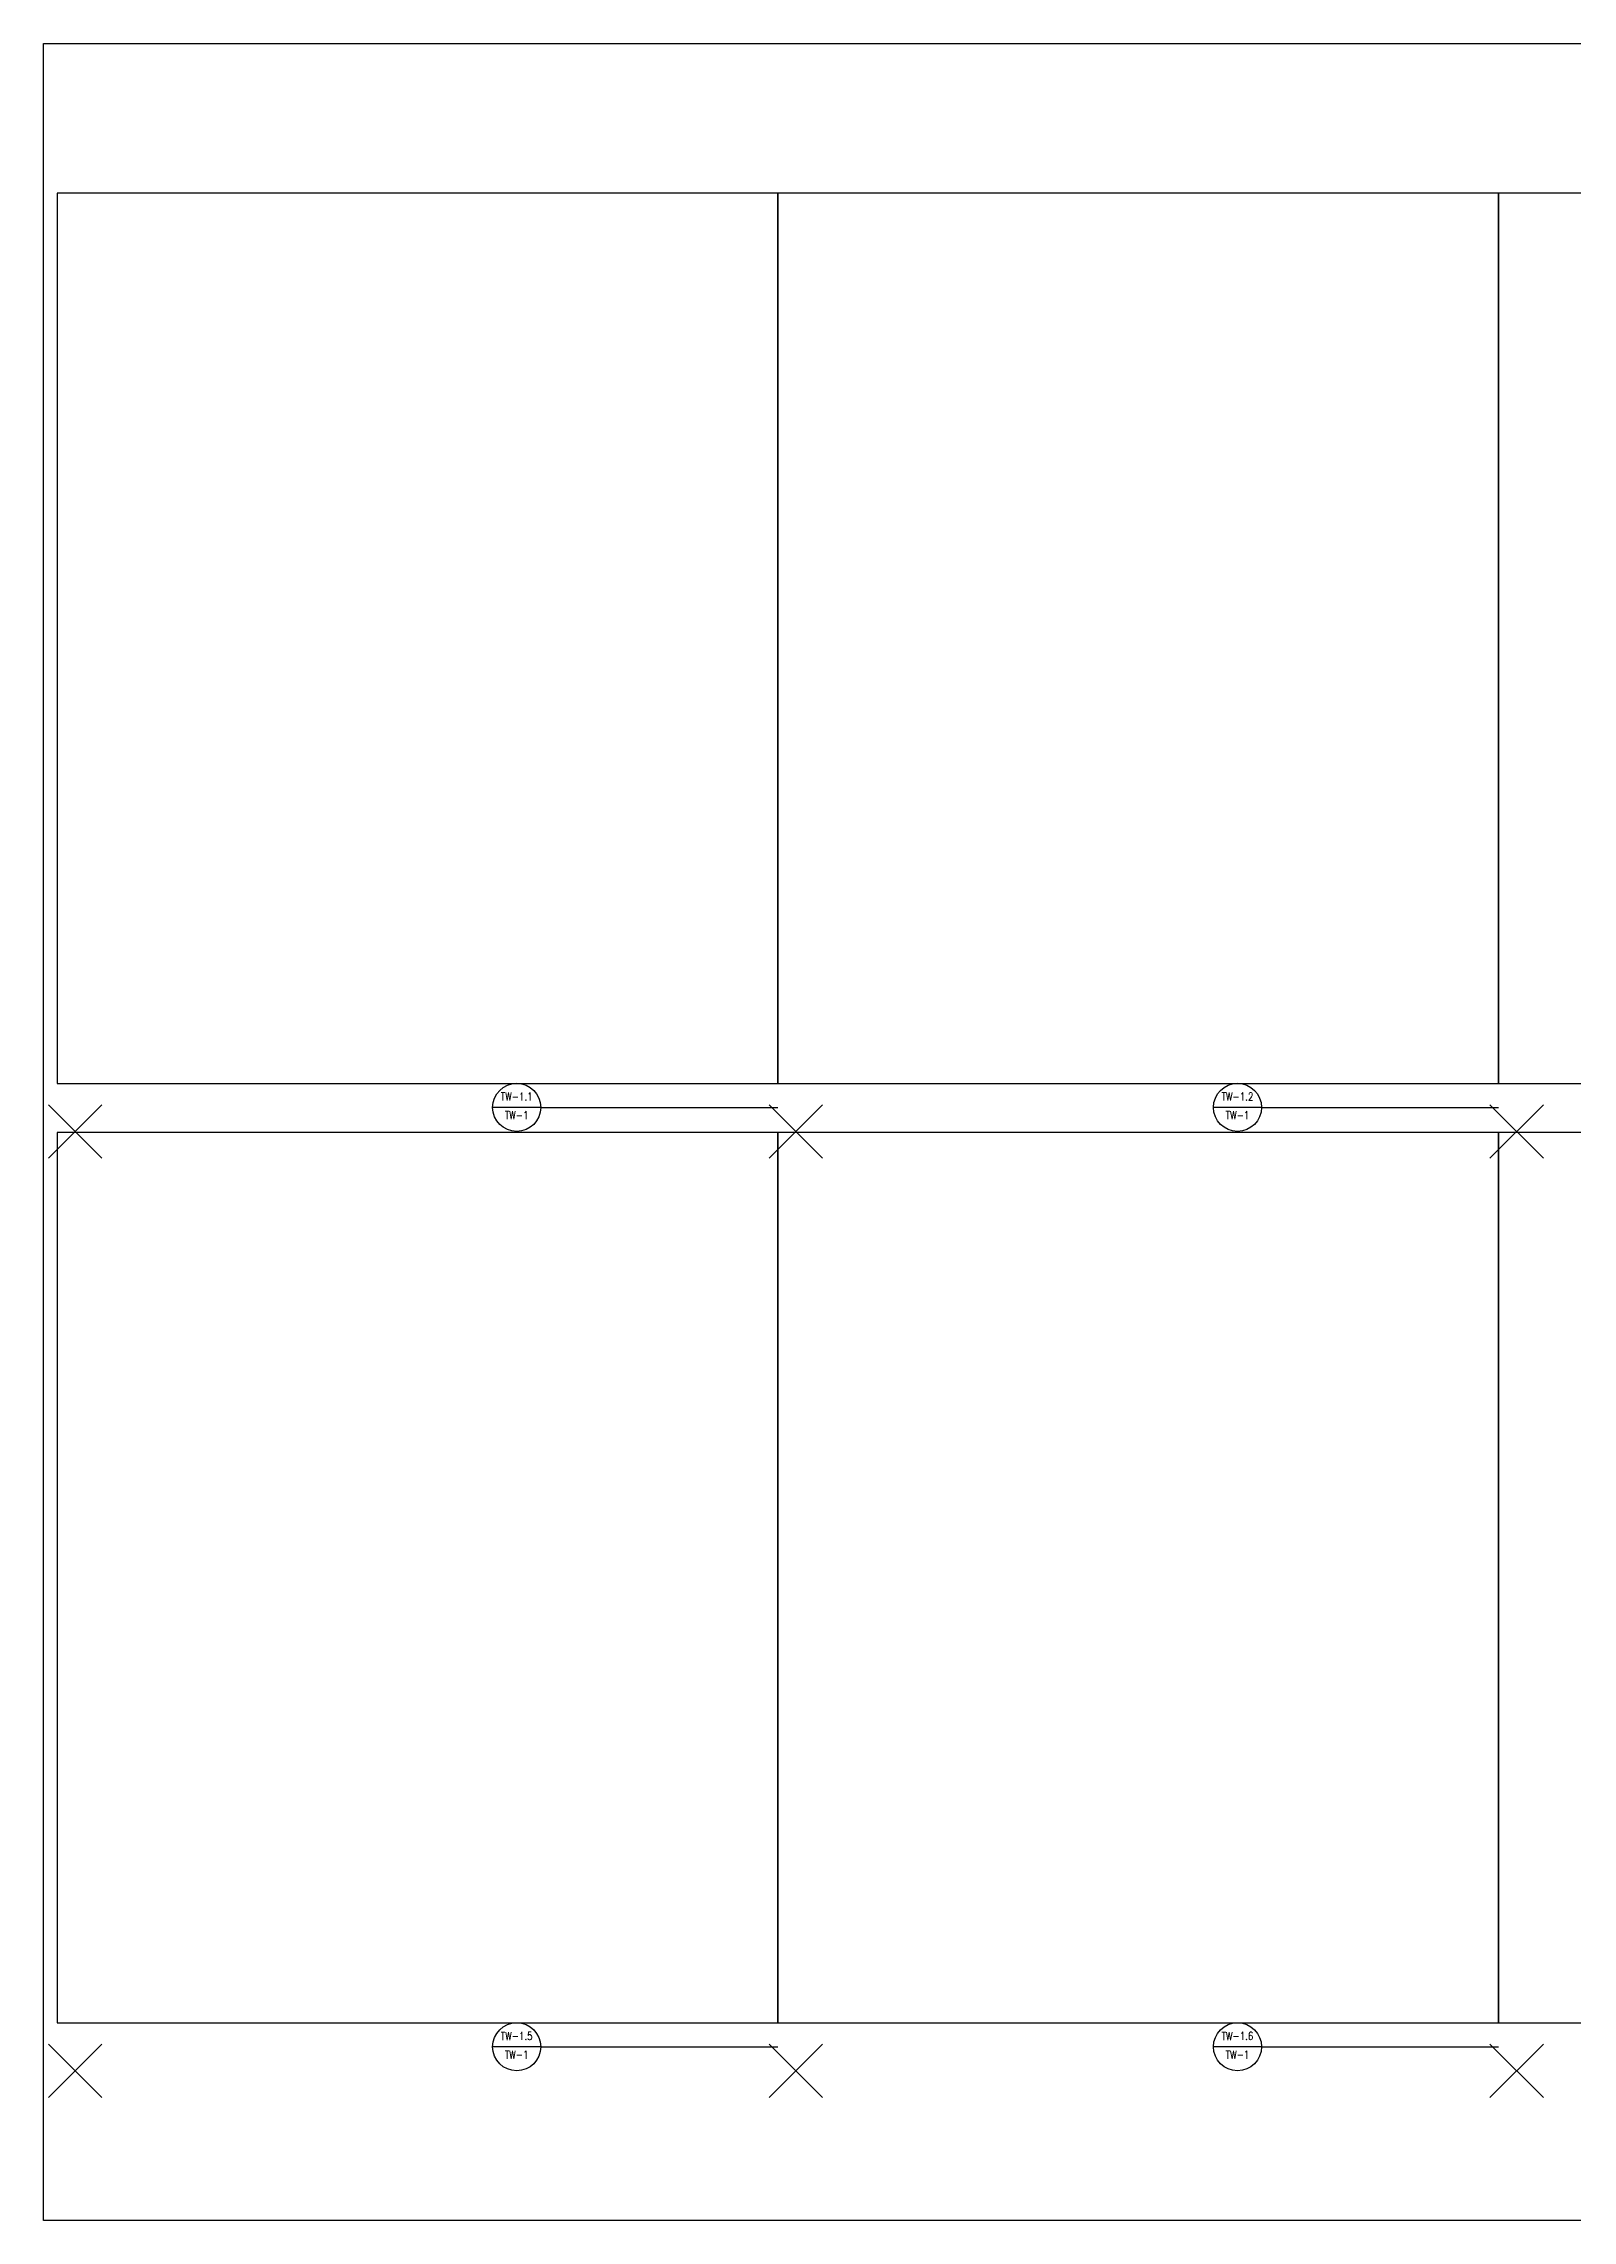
# Model space of a CAD drawing. Header units: millimetres. Extents: x -1 to 744, y -6 to 76.
# Drawn here: x -1.2 to 56.1, y -5.6 to 76 of the extents above; entities that cross this region are included whole.
import ezdxf
from ezdxf.enums import TextEntityAlignment as Align

# ---------------------------------------------------------------- set-up
doc = ezdxf.new("R2010")
doc.units = ezdxf.units.MM
doc.header["$MEASUREMENT"] = 0
doc.header["$PDMODE"] = 3
doc.header["$PDSIZE"] = 1
doc.layers.add('_TW-1', color=7, linetype='Continuous')
doc.layers.add('TW_REF_MARKER', color=7, linetype='Continuous')
doc.layers.add('_TW_Boundary', color=7, linetype='Continuous', plot=False)
doc.layers.add('_TW_Insertion_Point', color=1, linetype='Continuous', lineweight=25, plot=False)
doc.styles.add('ROMANS', font='ROMANS.shx')
doc.styles.add('STD', font='simplex.shx', dxfattribs={"height": 0.1})

# ---------------------------------------------------------------- blocks, each defined once
blk = doc.blocks.new('DTLBUB')
blk.add_line((0.313, 0), (-0.313, 0))
blk.add_circle((0, 0), 0.313)
at = {"style": 'STD', "flags": 12}
for tag, height, p in [('A1', 0.104, (0, 0.14)), ('M-000', 0.0781, (0, -0.103))]:
    blk.add_attdef(tag, text='', height=height, dxfattribs=at).set_placement(p, align=Align.MIDDLE)

msp = doc.modelspace()

# ---------------------------------------------------------------- linework, layer by layer
at = {"layer": '_TW-1'}
for p, q in [((17.451, 36.108), (26.339, 36.108)), ((44.467, 36.108), (53.355, 36.108)), ((17.451, 0.899), (26.339, 0.899)), ((44.467, 0.899), (53.355, 0.899))]:
    msp.add_line(p, q, dxfattribs=at)
at = {"layer": '_TW_Boundary', "color": 251}
for points in [[(-1.184, 75.981), (107.894, 75.981), (107.894, -5.609), (-1.184, -5.609)], [(-0.677, 37.008), (26.339, 37.008), (26.339, 70.371), (-0.677, 70.371)], [(26.339, 37.008), (53.355, 37.008), (53.355, 70.371), (26.339, 70.371)], [(53.355, 37.008), (80.371, 37.008), (80.371, 70.371), (53.355, 70.371)], [(-0.677, 1.8), (26.339, 1.8), (26.339, 35.162), (-0.677, 35.162)], [(26.339, 1.8), (53.355, 1.8), (53.355, 35.162), (26.339, 35.162)], [(53.355, 1.8), (80.371, 1.8), (80.371, 35.162), (53.355, 35.162)]]:
    msp.add_lwpolyline(points, close=True, dxfattribs=at)
at = {"layer": '_TW_Insertion_Point'}
for p in [(0, 35.209), (27.016, 35.209), (54.032, 35.209), (0, 0), (27.016, 0), (54.032, 0)]:
    msp.add_point(p, dxfattribs=at)

# ---------------------------------------------------------------- block references
at = {"layer": '_TW-1'}
ref = msp.add_blockref('DTLBUB', (16.551, 36.109), dxfattribs=dict(at, xscale=2.878068995225996, yscale=2.878068995225996, zscale=2.878068995225996))
ref.add_attrib('A1', 'TW-1.1', dxfattribs={"layer": 'TW_REF_MARKER', "height": 0.2998, "rotation": 0.05085, "style": 'ROMANS', "width": 0.8, "flags": 12}).set_placement((16.551, 36.513), align=Align.MIDDLE)
ref.add_attrib('M-000', 'TW-1', dxfattribs={"layer": 'TW_REF_MARKER', "height": 0.2999, "rotation": 0.05085, "style": 'ROMANS', "width": 0.8, "flags": 12}).set_placement((16.551, 35.811), align=Align.MIDDLE)
ref = msp.add_blockref('DTLBUB', (43.568, 36.109), dxfattribs=dict(at, xscale=2.878068995225996, yscale=2.878068995225996, zscale=2.878068995225996))
ref.add_attrib('A1', 'TW-1.2', dxfattribs={"layer": 'TW_REF_MARKER', "height": 0.2998, "rotation": 0.05085, "style": 'ROMANS', "width": 0.8, "flags": 12}).set_placement((43.568, 36.513), align=Align.MIDDLE)
ref.add_attrib('M-000', 'TW-1', dxfattribs={"layer": 'TW_REF_MARKER', "height": 0.2999, "rotation": 0.05085, "style": 'ROMANS', "width": 0.8, "flags": 12}).set_placement((43.568, 35.811), align=Align.MIDDLE)
ref = msp.add_blockref('DTLBUB', (16.551, 0.9), dxfattribs=dict(at, xscale=2.878068995225996, yscale=2.878068995225996, zscale=2.878068995225996))
ref.add_attrib('A1', 'TW-1.5', dxfattribs={"layer": 'TW_REF_MARKER', "height": 0.2998, "rotation": 0.05085, "style": 'ROMANS', "width": 0.8, "flags": 12}).set_placement((16.551, 1.304), align=Align.MIDDLE)
ref.add_attrib('M-000', 'TW-1', dxfattribs={"layer": 'TW_REF_MARKER', "height": 0.2999, "rotation": 0.05085, "style": 'ROMANS', "width": 0.8, "flags": 12}).set_placement((16.551, 0.603), align=Align.MIDDLE)
ref = msp.add_blockref('DTLBUB', (43.568, 0.9), dxfattribs=dict(at, xscale=2.878068995225994, yscale=2.878068995225994, zscale=2.878068995225994))
ref.add_attrib('A1', 'TW-1.6', dxfattribs={"layer": 'TW_REF_MARKER', "height": 0.2998, "rotation": 0.05085, "style": 'ROMANS', "width": 0.8, "flags": 12}).set_placement((43.568, 1.304), align=Align.MIDDLE)
ref.add_attrib('M-000', 'TW-1', dxfattribs={"layer": 'TW_REF_MARKER', "height": 0.2999, "rotation": 0.05085, "style": 'ROMANS', "width": 0.8, "flags": 12}).set_placement((43.568, 0.603), align=Align.MIDDLE)

doc.saveas('drawing.dxf')
